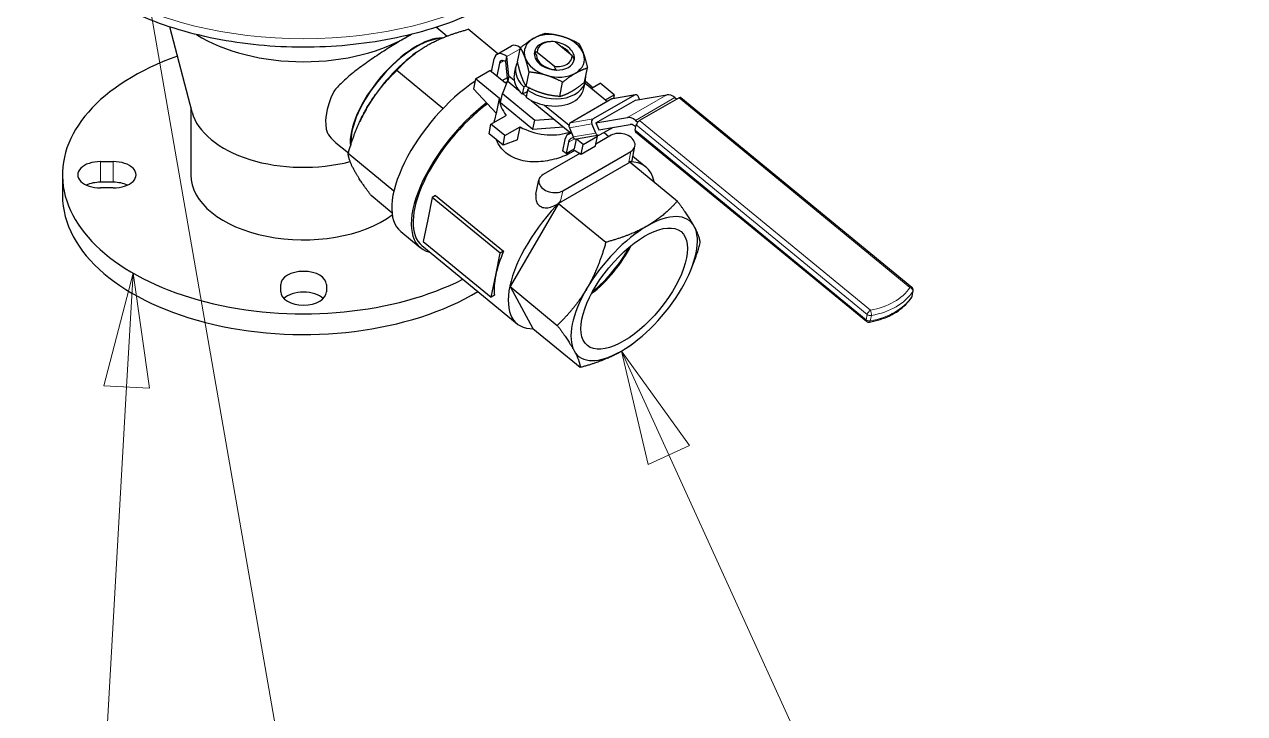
# Model space of a CAD drawing. Header units: millimetres. Extents: x 0 to 8400, y 0 to 5940.
# Drawn here: x 7473 to 8007, y 4742 to 5044 of the extents above; entities that cross this region are included whole.
import ezdxf

# ---------------------------------------------------------------- set-up
doc = ezdxf.new("R2010")
doc.units = ezdxf.units.MM
doc.header["$LTSCALE"] = 20
for name, color, linetype, lineweight in [('Symbol', 7, 'Continuous', 18), ('Visible', 7, 'Continuous', 25), ('Visible Narrow', 7, 'Continuous', 18)]:
    doc.layers.add(name, color=color, linetype=linetype, lineweight=lineweight)

# ---------------------------------------------------------------- blocks, each defined once
blk = doc.blocks.new('Balloon6')
at = {"layer": 'Symbol'}
blk.add_line((376.074, 254.503), (382.861, 215.564), dxfattribs=at)
blk = doc.blocks.new('Balloon7')
at = {"layer": 'Symbol'}
for p, q in [((376.043, 246.728), (375.402, 244.26)), ((375.901, 244.232), (376.043, 246.728)), ((376.4, 244.204), (376.043, 246.728)), ((375.901, 244.232), (374.284, 215.811)), ((375.402, 244.26), (376.4, 244.204))]:
    blk.add_line(p, q, dxfattribs=at)
at = {"layer": 'Symbol', "flags": 128}
blk.add_lwpolyline([(376.4, 244.204), (376.043, 246.728), (375.402, 244.26), (376.4, 244.204)], dxfattribs=at)
at = {"layer": 'Symbol'}
blk.add_solid([(376.4, 244.204), (376.043, 246.728), (375.402, 244.26), (376.4, 244.204)], dxfattribs=at)
blk = doc.blocks.new('Balloon8')
at = {"layer": 'Symbol'}
for p, q in [((387.769, 242.745), (386.731, 245.019)), ((388.224, 242.952), (386.731, 245.019)), ((386.731, 245.019), (387.314, 242.537)), ((387.314, 242.537), (388.224, 242.952)), ((387.769, 242.745), (400.373, 215.108))]:
    blk.add_line(p, q, dxfattribs=at)
at = {"layer": 'Symbol', "flags": 128}
blk.add_lwpolyline([(388.224, 242.952), (386.731, 245.019), (387.314, 242.537), (388.224, 242.952)], dxfattribs=at)
at = {"layer": 'Symbol'}
blk.add_solid([(388.224, 242.952), (386.731, 245.019), (387.314, 242.537), (388.224, 242.952)], dxfattribs=at)

msp = doc.modelspace()

# ---------------------------------------------------------------- linework, layer by layer
at = {"layer": 'Visible'}
for p, q in [((7546.67, 5005.14), (7536.89, 5042.46)), ((7653.63, 5042.3), (7658.34, 5038.43)), ((7654, 5041.99), (7654.12, 5042.46)), ((7680.56, 5030.69), (7667.56, 5041.38)), ((7680.18, 5030.47), (7686.46, 5034.1)), ((7689.16, 5027.1), (7690.44, 5033.34)), ((7703.82, 5035.98), (7703.43, 5035.96)), ((7713.14, 5029.72), (7705.61, 5035.9)), ((7644.93, 5031.29), (7645.17, 5031.46)), ((7677.73, 5022.78), (7678.9, 5028.48)), ((7681.21, 5026.59), (7680.04, 5020.89)), ((7684, 5027.08), (7684.49, 5029.46)), ((7684.85, 5018.68), (7684, 5027.08)), ((7685.34, 5021.06), (7684.49, 5029.46)), ((7697.75, 5031.37), (7705.28, 5025.18)), ((7656.5, 5006.68), (7636.26, 5023.31)), ((7670.81, 5019.68), (7677.09, 5023.31)), ((7683.83, 5017.77), (7677.09, 5023.31)), ((7687.77, 5021.76), (7688.42, 5024.94)), ((7692.94, 5016.38), (7694.22, 5022.61)), ((7718.5, 5018.23), (7719.77, 5024.46)), ((7670.81, 5019.68), (7669.9, 5015.27)), ((7681.27, 5011.08), (7670.81, 5019.68)), ((7682.45, 5018.91), (7684.7, 5020.21)), ((7684.84, 5018.8), (7682.52, 5013.25)), ((7685.34, 5021.06), (7684.85, 5018.68)), ((7684.85, 5018.68), (7689.61, 5014.77)), ((7685.34, 5021.06), (7687.71, 5019.12)), ((7691.85, 5016.18), (7691.19, 5013)), ((7692.8, 5016.63), (7691.85, 5016.18)), ((7707.61, 5011.94), (7708.89, 5018.18)), ((7718.24, 5015.51), (7718.89, 5018.69)), ((7718.72, 5017.82), (7728.54, 5009.75)), ((7721.86, 5016.09), (7718.87, 5018.55)), ((7721.59, 5015.45), (7721.86, 5016.09)), ((7721.86, 5016.09), (7721.71, 5015.36)), ((7721.78, 5015.71), (7725.37, 5017.78)), ((7731.52, 5012.72), (7725.37, 5017.78)), ((7669.9, 5015.27), (7679.93, 5004.55)), ((7679.93, 5004.55), (7681.27, 5011.08)), ((7681.71, 5009.28), (7682.52, 5013.25)), ((7682.52, 5013.25), (7696.72, 5001.58)), ((7693.38, 5014.04), (7691.19, 5013)), ((7691.56, 5013.17), (7692.97, 5012.01)), ((7693.53, 5014.79), (7692.88, 5011.61)), ((7694.59, 5015.52), (7693.53, 5014.79)), ((7730.45, 5010.85), (7712.38, 5000.42)), ((7740.33, 5012.57), (7722.26, 5002.14)), ((7727.64, 5010.48), (7731.52, 5012.72)), ((7740.68, 5012.7), (7730.81, 5010.98)), ((7731.52, 5012.72), (7731.18, 5011.05)), ((7740.79, 5010.33), (7754.54, 5012.72)), ((7742.61, 5010.65), (7742.15, 5011.74)), ((7759.86, 5011.36), (7742.58, 5001.38)), ((7758.08, 5011.43), (7758.87, 5010.79)), ((7760.68, 5011.46), (7861.77, 4928.38)), ((7546.11, 5007.26), (7546.11, 4977.65)), ((7681.71, 5009.28), (7695.91, 4997.61)), ((7695.14, 5010.23), (7711.37, 4996.89)), ((7701.02, 5008.18), (7711.71, 4999.39)), ((7723.51, 5000.35), (7740.79, 5010.33)), ((7620.2, 5001.2), (7620.06, 5000.88)), ((7676.67, 4995.65), (7677.52, 4999.83)), ((7677.52, 4999.83), (7684.19, 5003.68)), ((7683.67, 4994.78), (7677.52, 4999.83)), ((7679.74, 5004.75), (7679.09, 5001.59)), ((7695.91, 4997.61), (7696.72, 5001.58)), ((7696.72, 5001.58), (7704.94, 5002.17)), ((7723.43, 4995.91), (7721.72, 4999.95)), ((7723.51, 5000.35), (7737.25, 5002.74)), ((7723.51, 5000.35), (7724.79, 4997.33)), ((7740.8, 5001.45), (7741.76, 5000.66)), ((7682.82, 4990.6), (7676.67, 4995.65)), ((7682.82, 4990.6), (7683.67, 4994.78)), ((7683.67, 4994.78), (7690.34, 4998.63)), ((7689.16, 4992.89), (7690.34, 4998.63)), ((7695.91, 4997.61), (7709.31, 4998.58)), ((7711.4, 4996.21), (7711.22, 4995.35)), ((7711.94, 4995.77), (7711.4, 4996.21)), ((7711.41, 4995.47), (7712.52, 4996.11)), ((7711.84, 4998.23), (7713.56, 4994.2)), ((7712.84, 4995.88), (7712.3, 4995.79)), ((7724.9, 4994.95), (7715.02, 4993.24)), ((7717.92, 4990.86), (7724.2, 4994.49)), ((7723.35, 4990.31), (7724.2, 4994.49)), ((7730.17, 4994.95), (7723.51, 4991.1)), ((7724.2, 4994.49), (7723.86, 4994.77)), ((7723.92, 4994.72), (7724.08, 4994.81)), ((7724.79, 4997.33), (7738.54, 4999.72)), ((7731.01, 4998.41), (7725.26, 4995.08)), ((7727.06, 4996.12), (7729.18, 4994.38)), ((7740.31, 4999.07), (7740.96, 4998.54)), ((7740.67, 4997.13), (7741.16, 4999.51)), ((7740.79, 4996.52), (7841.88, 4913.45)), ((7609.68, 4991.7), (7615.1, 4987.24)), ((7689.16, 4992.89), (7682.82, 4990.6)), ((7709.92, 4993.15), (7708.9, 4988.2)), ((7711.46, 4991.89), (7710.44, 4986.93)), ((7713.73, 4993.87), (7713.16, 4993.77)), ((7714.84, 4993.22), (7713.97, 4988.97)), ((7717.92, 4990.86), (7715.02, 4993.24)), ((7717.06, 4986.68), (7717.92, 4990.86)), ((7717.06, 4986.68), (7723.35, 4990.31)), ((7739.29, 4983.91), (7740.57, 4990.16)), ((7635.01, 4970.45), (7615, 4986.89)), ((7716.45, 4987.02), (7700.31, 4977.71)), ((7710.44, 4986.93), (7708.9, 4988.2)), ((7708.92, 4970.63), (7738.78, 4987.87)), ((7710.44, 4986.93), (7713.97, 4988.97)), ((7713.46, 4988.68), (7717.06, 4986.68)), ((7739.67, 4985.76), (7745.4, 4981.05)), ((7506.61, 4983.43), (7512.17, 4983.43)), ((7738.44, 4983.13), (7707.14, 4965.06)), ((7738.44, 4983.13), (7759.13, 4966.13)), ((7489.95, 4977.65), (7489.95, 4968.58)), ((7512.17, 4974.35), (7506.61, 4974.35)), ((7697.24, 4969.17), (7698.52, 4975.42)), ((7512.17, 4971.88), (7506.61, 4971.88)), ((7634.19, 4961.02), (7625.03, 4968.55)), ((7653.29, 4968.61), (7651.8, 4967.75)), ((7653.29, 4968.61), (7683.07, 4944.14)), ((7651.8, 4967.75), (7649.82, 4958.1)), ((7681.58, 4943.28), (7651.8, 4967.75)), ((7707.14, 4965.06), (7685.88, 4928.64)), ((7707.14, 4965.06), (7727.83, 4948.06)), ((7649.82, 4958.1), (7647.84, 4948.44)), ((7638.06, 4952.76), (7646.6, 4945.75)), ((7647.3, 4946.61), (7688.96, 4912.38)), ((7647.84, 4948.44), (7677.62, 4923.97)), ((7679.6, 4933.62), (7681.58, 4943.28)), ((7683.07, 4944.14), (7681.58, 4943.28)), ((7677.62, 4923.97), (7679.6, 4933.62)), ((7763.96, 4933.48), (7764.11, 4933.8)), ((7585.5, 4926.33), (7585.5, 4929.54)), ((7605.5, 4929.54), (7605.5, 4926.33)), ((7685.88, 4928.64), (7695.92, 4910.3)), ((7685.88, 4928.64), (7706.57, 4911.64)), ((7861.86, 4924.38), (7862.35, 4926.76)), ((7679.11, 4924.83), (7677.62, 4923.97)), ((7695.92, 4910.3), (7716.61, 4893.3)), ((7739.23, 4903.38), (7739, 4903.22))]:
    msp.add_line(p, q, dxfattribs=at)
for centre, start, end in [((7860.71, 4927.1), 348.4146, 50.5879), ((7860.23, 4924.71), 326.2956, 348.4146), ((7842.94, 4914.73), 230.5879, 280.1829)]:
    msp.add_arc(centre, 1.67, start, end, dxfattribs=at)
for centre, major_axis, ratio, start_param, end_param in [((7595.5, 5063.84), (-63.5, 0), 0.57735, 0.741358, 2.400234), ((7640.08, 5010.07), (21.27, 25.88), 0.445279, 0.337844, 2.728289), ((7640.08, 5010.07), (21.03, 25.59), 0.445279, 0.368981, 2.702274), ((7705.28, 5029.75), (-13.06, 2.68), 0.684393, 5.626225, 6.673423), ((7705.28, 5029.75), (-13.06, 2.68), 0.684393, 4.579028, 5.626225), ((7705.28, 5029.75), (13.06, -2.68), 0.684393, 0.390237, 1.437435), ((7689.8, 5028.32), (-3.33, 5.77), 0.57735, 5.359666, 6.283185), ((7705.28, 5029.75), (-8.71, 1.79), 0.684393, 5.06445, 6.301357), ((7705.44, 5030.54), (-7.62, 1.56), 0.684393, 4.830622, 6.421828), ((7705.28, 5029.75), (8.71, -1.79), 0.684393, 0.018171, 1.665653), ((7705.17, 5029.19), (7.62, -1.56), 0.684393, 0.509043, 1.318629), ((7595.5, 4977.65), (-105.56, 0), 0.57735, 5.263161, 8.575355), ((7643.93, 5006.91), (-24.34, -29.62), 0.445279, 4.179513, 5.058823), ((7683.51, 5024.69), (-3.33, 5.77), 0.57735, 5.289199, 6.859996), ((7683.51, 5024.69), (-1.67, 2.89), 0.57735, 5.289199, 6.859996), ((7703.66, 5021.81), (-15.24, 3.12), 0.684393, 6.076073, 7.118482), ((7705.28, 5029.75), (-13.06, 2.68), 0.684393, 0.390237, 1.437435), ((7705.28, 5029.75), (-8.71, 1.79), 0.684393, 0.018171, 1.809501), ((7705.17, 5029.19), (-7.62, 1.56), 0.684393, 0.138643, 1.689029), ((7705.44, 5030.54), (7.62, -1.56), 0.684393, 4.830622, 6.421828), ((7705.28, 5029.75), (8.71, -1.79), 0.684393, 4.951094, 6.301357), ((7705.28, 5029.75), (13.06, -2.68), 0.684393, 5.626225, 6.673423), ((7703, 5018.64), (-15.24, 3.12), 0.684393, 0, 0.24689), ((7705.28, 5029.75), (13.06, -2.68), 0.684393, 4.579028, 5.626225), ((7666.99, 4987.96), (-28.92, -35.2), 0.445279, 4.106207, 6.283185), ((7701.05, 5009.11), (-19.59, 4.02), 0.684393, 5.813508, 5.907705), ((7703, 5018.64), (-15.24, 3.12), 0.684393, 0.24689, 0.835296), ((7703.66, 5021.81), (15.24, -3.12), 0.684393, 4.133969, 6.478663), ((7629.32, 5018.91), (-21.27, -25.88), 0.445279, 5.237934, 6.049233), ((7701.05, 5009.11), (-19.59, 4.02), 0.684393, 0.15005, 0.689743), ((7703, 5018.64), (15.24, -3.12), 0.684393, 4.133969, 4.722375), ((7703, 5018.64), (15.24, -3.12), 0.684393, 4.722375, 6.283185), ((7731.09, 5009.34), (-0.29, 1.64), 0.798798, 0, 0.284887), ((7740.97, 5011.06), (-0.29, 1.64), 0.798798, 4.997276, 6.568073), ((7757.11, 5006.67), (-3.33, 5.77), 0.57735, 5.289199, 6.074597), ((7759.62, 5010.17), (1.06, 1.29), 0.445279, 0, 0.870032), ((7643.93, 5006.91), (-24.34, -29.62), 0.445279, 5.058823, 5.245265), ((7675.52, 4980.95), (-28.92, -35.2), 0.445279, 4.212033, 6.5045), ((7675.52, 4980.95), (-28.22, -34.34), 0.445279, 4.200172, 6.283185), ((7595.5, 5009.41), (-49.39, 0), 0.57735, 0.150235, 1.996003), ((7713.02, 4998.91), (-0.29, 1.64), 0.798798, 0.284887, 1.855684), ((7722.9, 5000.63), (-0.29, 1.64), 0.798798, 0.284887, 1.855684), ((7739.82, 4996.69), (-3.33, 5.77), 0.57735, 5.289199, 6.074597), ((7742.33, 5000.19), (1.06, 1.29), 0.445279, 0.870032, 2.440829), ((7701.05, 5009.11), (-19.59, 4.02), 0.684393, 1.137929, 2.260539), ((7715.3, 4988.73), (-3.89, 6.74), 0.57735, 6.074597, 6.859996), ((7712.34, 5001.65), (3.33, -5.77), 0.57735, 5.289199, 5.595265), ((7724.61, 4996.6), (0.29, -1.64), 0.798798, 4.997276, 6.568073), ((7734.47, 4991.41), (6.1, -1.25), 0.684393, 5.626225, 8.767818), ((7739.82, 4996.69), (-1.67, 2.89), 0.57735, 5.289199, 6.074597), ((7741.85, 4997.81), (-1.06, -1.29), 0.445279, 5.582421, 6.283185), ((7715.3, 4988.73), (-2.78, 4.81), 0.57735, 6.074597, 6.859996), ((7714.73, 4994.88), (0.29, -1.64), 0.798798, 4.997276, 6.283185), ((7506.61, 4977.65), (-10, 0), 0.57735, 4.712389, 7.853982), ((7512.17, 4977.65), (10, 0), 0.57735, 4.712389, 7.853982), ((7717.18, 4946.71), (28.22, 34.34), 0.445279, 5.925646, 6.658254), ((7506.61, 4968.58), (-10, 0), 0.57735, 4.712389, 5.3794), ((7512.17, 4968.58), (-10, 0), 0.57735, 4.045378, 4.712389), ((7595.5, 4977.65), (-49.39, 0), 0.57735, 0, 2.474975), ((7704.62, 4974.17), (-6.1, 1.25), 0.684393, 5.626225, 8.767818), ((7595.5, 4968.58), (-105.56, 0), 0.57735, 0, 2.378777), ((7717.18, 4946.71), (-28.22, -34.34), 0.445279, 4.506589, 6.640725), ((7740.24, 4927.76), (24.34, 29.62), 0.445279, 6.10602, 7.153218), ((7740.24, 4927.76), (-24.34, -29.62), 0.445279, 4.011625, 5.058823), ((7740.24, 4927.76), (24.34, 29.62), 0.445279, 5.058823, 6.10602), ((7720.48, 4944), (19.94, 24.26), 0.445279, 4.257786, 5.166992), ((7711.03, 4951.77), (-28.22, -34.34), 0.445279, 5.273326, 5.582421), ((7720.48, 4944), (19.33, 23.52), 0.445279, 4.284393, 5.140385), ((7595.5, 4929.54), (-10, 0), 0.57735, 3.141593, 6.283185), ((7711.03, 4951.77), (-28.22, -34.34), 0.445279, 5.582421, 5.891517), ((7595.5, 4926.33), (10, 0), 0.57735, 3.141593, 6.283185), ((7595.5, 4920.47), (-10, 0), 0.57735, 3.674334, 5.750444), ((7740.24, 4927.76), (-24.34, -29.62), 0.445279, 5.058823, 6.10602), ((7740.24, 4927.76), (24.34, 29.62), 0.445279, 4.011625, 5.058823), ((7740.24, 4927.76), (-24.34, -29.62), 0.445279, 6.10602, 7.153218)]:
    msp.add_ellipse(centre, major_axis=major_axis, ratio=ratio, start_param=start_param, end_param=end_param, dxfattribs=at)
msp.add_ellipse((7740.24, 4927.76), major_axis=(20.51, 24.95), ratio=0.445279, dxfattribs=at)
for points, knots in [([(7717.73, 5107.84), (7717.73, 5100.27), (7715.85, 5092.73), (7708.59, 5078.22), (7703.01, 5071.3), (7688.44, 5058.52), (7679.18, 5052.77), (7658.12, 5043.32), (7646.29, 5039.65), (7621.4, 5034.74), (7608.35, 5033.5), (7582.29, 5033.53), (7569.29, 5034.79), (7544.53, 5039.7), (7532.77, 5043.36), (7511.64, 5052.87), (7502.26, 5058.71), (7487.08, 5072.18), (7481.21, 5079.8), (7474.76, 5094.41), (7473.28, 5101.11), (7473.28, 5107.84)], [3.926991, 3.926991, 3.926991, 3.926991, 4.20783, 4.20783, 4.509152, 4.509152, 4.836743, 4.836743, 5.169081, 5.169081, 5.49947, 5.49947, 5.828914, 5.828914, 6.159316, 6.159316, 6.491655, 6.491655, 6.819005, 6.819005, 7.068583, 7.068583, 7.068583, 7.068583]), ([(7642.92, 5039.23), (7642.11, 5038.77), (7641.25, 5038.29), (7638.73, 5036.83), (7636.92, 5035.76), (7633.09, 5033.41), (7631.08, 5032.14), (7627.02, 5029.49), (7624.97, 5028.1), (7621.01, 5025.29), (7619.1, 5023.86), (7615.57, 5021.03), (7613.84, 5019.53), (7610.95, 5016.73), (7609.74, 5015.43), (7608.68, 5014.12)], [13.32739, 13.32739, 13.32739, 13.32739, 13.662025, 13.662025, 14.291454, 14.291454, 14.920884, 14.920884, 15.550313, 15.550313, 16.179743, 16.179743, 16.81229, 16.81229, 17.328293, 17.328293, 17.328293, 17.328293]), ([(7605.96, 4995.93), (7606.06, 4995.77), (7606.16, 4995.6), (7607.07, 4994.23), (7608.06, 4993.11), (7609.33, 4991.98), (7609.5, 4991.84), (7609.68, 4991.7)], [1.0130587, 1.0130587, 1.0130587, 1.0130587, 1.0843818, 1.0843818, 1.6265727, 1.6265727, 1.7081256, 1.7081256, 1.7081256, 1.7081256]), ([(7714.15, 4988.3), (7713.71, 4988), (7713.25, 4987.71), (7711.87, 4986.91), (7710.85, 4986.4), (7708.62, 4985.47), (7707.41, 4985.04), (7704.9, 4984.31), (7703.59, 4984.01), (7700.97, 4983.56), (7699.65, 4983.4), (7697.11, 4983.26), (7695.79, 4983.27), (7693.18, 4983.49), (7691.87, 4983.69), (7689.38, 4984.34), (7688.19, 4984.77), (7685.99, 4985.86), (7684.98, 4986.51), (7683.22, 4987.96), (7682.4, 4988.81), (7681.01, 4990.67), (7680.42, 4991.7), (7679.93, 4992.86), (7679.9, 4992.94), (7679.87, 4993.03)], [-8.45095, -8.45095, -8.45095, -8.45095, -8.267449, -8.267449, -7.923264, -7.923264, -7.57908, -7.57908, -7.234895, -7.234895, -6.89071, -6.89071, -6.545941, -6.545941, -6.201171, -6.201171, -5.856402, -5.856402, -5.511633, -5.511633, -5.166863, -5.166863, -4.822094, -4.822094, -4.795337, -4.795337, -4.795337, -4.795337]), ([(7739.29, 4983.91), (7739.26, 4983.76), (7739.17, 4983.64), (7738.77, 4983.38), (7738.35, 4983.29), (7737.83, 4983.27)], [-1.2887352, -1.2887352, -1.2887352, -1.2887352, -1.1377582, -1.1377582, -0.8868911, -0.8868911, -0.8868911, -0.8868911]), ([(7697.24, 4969.17), (7697.17, 4968.81), (7697.12, 4968.46), (7697.07, 4967.38), (7697.17, 4966.59), (7697.7, 4965.19), (7698.14, 4964.57), (7698.68, 4964.12), (7699.22, 4963.68), (7699.92, 4963.37), (7701.42, 4963.1), (7702.24, 4963.14), (7703.87, 4963.46), (7704.8, 4963.81), (7706.54, 4964.77), (7707.34, 4965.38), (7707.98, 4966.03)], [-0.52317, -0.52317, -0.52317, -0.52317, -0.42328, -0.42328, -0.21164, -0.21164, 0, 0, 0, 0.21164, 0.21164, 0.42328, 0.42328, 0.674147, 0.674147, 0.925014, 0.925014, 0.925014, 0.925014]), ([(7843.24, 4913.09), (7844.83, 4913.38), (7846.38, 4913.76), (7849.35, 4914.7), (7850.78, 4915.25), (7853.46, 4916.54), (7854.72, 4917.27), (7857.05, 4918.88), (7858.12, 4919.77), (7860.04, 4921.68), (7860.89, 4922.7), (7861.61, 4923.79)], [5.8975334, 5.8975334, 5.8975334, 5.8975334, 6.0517941, 6.0517941, 6.2060549, 6.2060549, 6.3603157, 6.3603157, 6.5145765, 6.5145765, 6.6688372, 6.6688372, 6.6688372, 6.6688372])]:
    msp.add_open_spline(points, degree=3, knots=knots, dxfattribs=at)
for points, weights in [([(7649.54, 5034.29), (7656.8, 5038.48), (7667.56, 5041.38)], [1.77816775413, 1.77816775413, 1.65050105335]), ([(7690.44, 5033.34), (7693.53, 5035.87), (7696.06, 5037.33)], [1.66506350946, 1.79385662014, 1.79385662014]), ([(7696.06, 5037.33), (7698.58, 5038.79), (7701.33, 5039.62)], [1.79385662014, 1.79385662014, 1.66506350946]), ([(7701.33, 5039.62), (7705.43, 5039.28), (7708.84, 5038.25)], [1.66506350946, 1.79385662014, 1.79385662014]), ([(7708.84, 5038.25), (7712.24, 5037.22), (7715.99, 5035.18)], [1.79385662014, 1.79385662014, 1.66506350946]), ([(7636.26, 5023.31), (7642.28, 5030.1), (7649.54, 5034.29)], [1.65050105335, 1.77816775413, 1.77816775413]), ([(7692.51, 5028.82), (7691.63, 5031.31), (7690.44, 5033.34)], [1.79385662014, 1.79385662014, 1.66506350946]), ([(7715.99, 5035.18), (7717.18, 5033.16), (7718.06, 5030.67)], [1.66506350946, 1.79385662014, 1.79385662014]), ([(7690.88, 5020.89), (7690, 5023.38), (7689.16, 5027.1)], [1.79385662014, 1.79385662014, 1.66506350946]), ([(7694.22, 5022.61), (7693.38, 5026.34), (7692.51, 5028.82)], [1.66506350946, 1.79385662014, 1.79385662014]), ([(7697.75, 5031.37), (7697.2, 5031.42), (7696.55, 5031.43)], [1.09389498572, 1.12552357002, 1.14874156311]), ([(7696.55, 5031.43), (7697.04, 5030.66), (7697.47, 5030.02)], [1, 1.0040506254, 1]), ([(7713.14, 5029.72), (7713.55, 5028.97), (7714.01, 5028.07)], [1.09389498572, 1.12552357002, 1.14874156311]), ([(7718.06, 5030.67), (7718.94, 5028.18), (7719.77, 5024.46)], [1.79385662014, 1.79385662014, 1.66506350946]), ([(7623.26, 5007.05), (7628.19, 5015.5), (7636.26, 5023.31)], [1.77816775413, 1.77816775413, 1.65050105335]), ([(7701.73, 5021.24), (7698.33, 5022.27), (7694.22, 5022.61)], [1.79385662014, 1.79385662014, 1.66506350946]), ([(7708.89, 5018.18), (7705.13, 5020.22), (7701.73, 5021.24)], [1.66506350946, 1.79385662014, 1.79385662014]), ([(7705.01, 5023.83), (7705.54, 5023.68), (7706.15, 5023.54)], [1, 1.0040506254, 1]), ([(7706.15, 5023.54), (7705.69, 5024.43), (7705.28, 5025.18)], [1.14874156311, 1.12552357002, 1.09389498572]), ([(7708.89, 5018.18), (7711.98, 5020.71), (7714.51, 5022.17)], [1.66506350946, 1.79385662014, 1.79385662014]), ([(7714.51, 5022.17), (7717.03, 5023.63), (7719.77, 5024.46)], [1.79385662014, 1.79385662014, 1.66506350946]), ([(7692.94, 5016.38), (7691.76, 5018.4), (7690.88, 5020.89)], [1.66506350946, 1.79385662014, 1.79385662014]), ([(7700.1, 5013.31), (7696.7, 5014.34), (7692.94, 5016.38)], [1.79385662014, 1.79385662014, 1.66506350946]), ([(7712.88, 5014.23), (7715.41, 5015.69), (7718.5, 5018.23)], [1.79385662014, 1.79385662014, 1.66506350946]), ([(7707.61, 5011.94), (7703.51, 5012.28), (7700.1, 5013.31)], [1.66506350946, 1.79385662014, 1.79385662014]), ([(7707.61, 5011.94), (7710.35, 5012.77), (7712.88, 5014.23)], [1.66506350946, 1.79385662014, 1.79385662014]), ([(7615, 4986.89), (7618.33, 4998.6), (7623.26, 5007.05)], [1.65050105335, 1.77816775413, 1.77816775413]), ([(7617.65, 4979.67), (7615.32, 4983.92), (7615, 4986.89)], [1.77816775413, 1.77816775413, 1.65050105335]), ([(7625.03, 4968.55), (7619.98, 4975.41), (7617.65, 4979.67)], [1.65050105335, 1.77816775413, 1.77816775413]), ([(7759.13, 4966.13), (7753.11, 4959.34), (7745.85, 4955.14)], [1.65050105335, 1.77816775413, 1.77816775413]), ([(7766.52, 4955.01), (7764.19, 4959.26), (7759.13, 4966.13)], [1.77816775413, 1.77816775413, 1.65050105335]), ([(7745.85, 4955.14), (7738.59, 4950.95), (7727.83, 4948.06)], [1.77816775413, 1.77816775413, 1.65050105335]), ([(7769.17, 4947.78), (7768.85, 4950.75), (7766.52, 4955.01)], [1.65050105335, 1.77816775413, 1.77816775413]), ([(7727.83, 4948.06), (7724.5, 4936.35), (7719.57, 4927.9)], [1.65050105335, 1.77816775413, 1.77816775413]), ([(7764.11, 4933.8), (7766.95, 4939.97), (7769.17, 4947.78)], [1.76262524995, 1.73362271815, 1.65050105335]), ([(7719.57, 4927.9), (7714.64, 4919.45), (7706.57, 4911.64)], [1.77816775413, 1.77816775413, 1.65050105335]), ([(7706.57, 4911.64), (7711.63, 4904.78), (7713.96, 4900.52)], [1.65050105335, 1.77816775413, 1.77816775413]), ([(7713.96, 4900.52), (7716.29, 4896.26), (7716.61, 4893.3)], [1.77816775413, 1.77816775413, 1.65050105335]), ([(7716.61, 4893.3), (7727.36, 4896.19), (7734.63, 4900.38)], [1.65050105335, 1.77816775413, 1.77816775413]), ([(7734.63, 4900.38), (7736.91, 4901.7), (7739, 4903.22)], [1.77816775413, 1.77816775413, 1.76557858787])]:
    msp.add_rational_spline(points, weights, degree=2, dxfattribs=at)
msp.add_open_spline([(7678.93, 5000.65), (7678.98, 5000.96), (7679.03, 5001.28), (7679.09, 5001.59)], degree=3, dxfattribs=at)
at = {"layer": 'Visible Narrow'}
for p, q in [((7684.49, 5029.46), (7690.34, 5032.83)), ((7681.21, 5026.59), (7683.02, 5027.64)), ((7740.33, 5012.57), (7730.45, 5010.85)), ((7737.25, 5002.74), (7754.54, 5012.72)), ((7740.8, 5001.45), (7758.08, 5011.43)), ((7860.96, 4928.29), (7759.86, 5011.36)), ((7721.72, 4999.95), (7711.84, 4998.23)), ((7712.38, 5000.42), (7722.26, 5002.14)), ((7742.58, 5001.38), (7843.67, 4918.31)), ((7712.3, 4995.79), (7712.7, 4996.02)), ((7713.56, 4994.2), (7723.43, 4995.91)), ((7740.67, 4997.13), (7841.76, 4914.05)), ((7842.25, 4916.44), (7741.16, 4999.51)), ((7711.46, 4991.89), (7714.15, 4993.45)), ((7737.83, 4983.27), (7738.78, 4987.87)), ((7506.61, 4974.35), (7506.61, 4983.43)), ((7512.17, 4974.35), (7512.17, 4983.43)), ((7707.98, 4966.03), (7708.92, 4970.63)), ((7861.74, 4924.09), (7862.23, 4926.47)), ((7841.76, 4914.05), (7842.25, 4916.44)), ((7844.05, 4915.98), (7843.57, 4913.6))]:
    msp.add_line(p, q, dxfattribs=at)
for centre, major_axis, ratio, start_param, end_param in [((7595.5, 5107.84), (122.22, 0), 0.57735, 3.141593, 6.283185), ((7831.49, 4940.41), (31.83, -6.53), 0.684393, 5.240573, 6.011877), ((7831.24, 4939.22), (33.46, -6.86), 0.684393, 5.240573, 6.011877), ((7860.71, 4927.1), (1.06, 1.29), 0.445279, 0, 0.870032), ((7860.71, 4927.1), (1.39, -0.92), 0.702443, 0.278105, 1.848901), ((7860.71, 4927.1), (1.63, -0.33), 0.684393, 6.011877, 6.283185), ((7830.76, 4936.84), (33.46, -6.86), 0.684393, 5.240573, 6.011877), ((7860.23, 4924.71), (1.39, -0.92), 0.702443, 0, 0.278105), ((7860.23, 4924.71), (1.63, -0.33), 0.684393, 6.011877, 6.283185), ((7843.43, 4917.12), (-1.06, -1.29), 0.445279, 4.011625, 5.582421), ((7843.43, 4917.12), (-1.63, 0.33), 0.684393, 0.913836, 2.09898), ((7843.43, 4917.12), (-0.29, 1.64), 0.367448, 3.885436, 5.456233), ((7842.94, 4914.73), (-1.06, -1.29), 0.445279, 5.582421, 6.283185), ((7842.94, 4914.73), (1.63, -0.33), 0.684393, 4.055429, 5.240573), ((7842.94, 4914.73), (0.29, -1.64), 0.367448, 0, 0.743844)]:
    msp.add_ellipse(centre, major_axis=major_axis, ratio=ratio, start_param=start_param, end_param=end_param, dxfattribs=at)

# ---------------------------------------------------------------- block references
at = {"layer": 'Symbol', "xscale": 20, "yscale": 20, "zscale": 20}
for name in ['Balloon6', 'Balloon7', 'Balloon8']:
    msp.add_blockref(name, (0, 0), dxfattribs=at)

doc.saveas('drawing.dxf')
